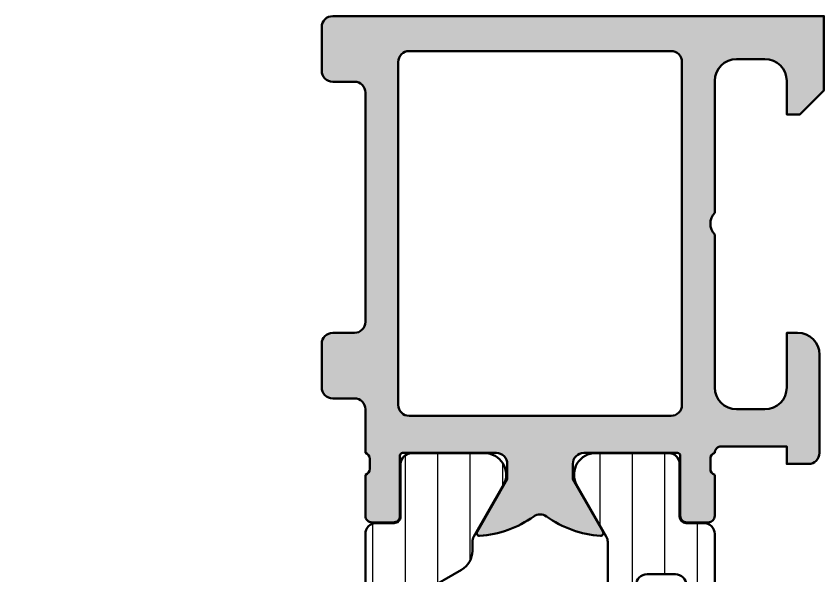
# Model space of a CAD drawing. Extents: x 0 to 77.5, y 0 to 75.
# Drawn here: x 0 to 37, y 49.38 to 75 of the extents above; entities that cross this region are included whole.
import ezdxf

# ---------------------------------------------------------------- set-up
doc = ezdxf.new("R2010")
doc.units = 0
for name, color, linetype, lineweight in [('0S-Alu contour', 7, 'Continuous', 50), ('0S-Alu hatch', 252, 'Continuous', 25), ('0S-Plastic contour', 254, 'Continuous', 50), ('0S-Plastic hatch', 253, 'Continuous', 25)]:
    doc.layers.add(name, color=color, linetype=linetype, lineweight=lineweight)
pattern_1 = [(90, (0, 0), (-1.4859, 0), [])]

# ---------------------------------------------------------------- blocks, each defined once
blk = doc.blocks.new('357850__E5CF46FA_64D3_4D8E_99B9_EDADEB13CB63_')
at = {"layer": '0S-Alu hatch'}
h = blk.add_hatch(color=256, dxfattribs=at)
edge = h.paths.add_edge_path()
edge.add_arc((14.50009709500833, 72.50009462807773), 0.4999794727535738, 179.9976476060076, 270.0023523940237)
edge.add_line((14.50011762267604, 72.00011515574556), (15.50011762267615, 72.00011515574539))
edge.add_ellipse((15.50011762267609, 71.50011515574538), major_axis=(-0.5000000000000142, 0), ratio=1, start_angle=180, end_angle=269.9999999999925, ccw=False)
edge.add_line((16.0001176226761, 71.50011515574538), (16.00011762267604, 61.00013041453434))
edge.add_ellipse((15.50011762267607, 61.00013041453431), major_axis=(-0.4999999999999681, 0), ratio=1, start_angle=90.00000000000279, end_angle=180, ccw=False)
edge.add_line((15.5001176226761, 60.50013041453434), (14.50011762267604, 60.50013041453434))
edge.add_arc((14.50012329365205, 60.00012474355838), 0.5000056710081116, 90.00064983861157, 179.9993501627087)
edge.add_line((14.0001176226761, 60.00013041453266), (14.0001176226761, 58.00013041453434))
edge.add_arc((14.50009202995738, 58.00010482181568), 0.4999744079363068, 179.9970671402619, 270.0029328596478)
edge.add_line((14.50011762267604, 57.50013041453439), (15.50001081115255, 57.50013041453439))
edge.add_ellipse((15.5000108111526, 57.00013041453439), major_axis=(-0.5000000000000071, 0), ratio=1, start_angle=180, end_angle=270.0000000000059, ccw=False)
edge.add_line((16.0000108111526, 57.0001304145344), (16.0000108111526, 55.00008463816732))
edge.add_ellipse((15.92117436460961, 54.73256404617426), major_axis=(-0.2788950563273654, 0), ratio=1, start_angle=178.8354106259057, end_angle=253.58012358051468, ccw=False)
edge.add_line((16.20001181115259, 54.7268956381759), (16.20001181115276, 54.27330163817567))
edge.add_ellipse((15.92114371550971, 54.26764097869879), major_axis=(-0.2789255417370278, 0), ratio=1, start_angle=106.4245945553275, end_angle=181.162870072849, ccw=False)
edge.add_line((16.00001081115272, 54.00009763817593), (16.00001081115266, 52.12008663816715))
edge.add_arc((16.3000108111529, 52.12008663816726), 0.3000000000002387, 180, 270.0000000000108)
edge.add_line((16.30001081115296, 51.82008663816702), (17.27998513019542, 51.82008663816692))
edge.add_arc((17.27998513019548, 52.12008663816698), 0.3000000000000682, 269.9999999999891, 360)
edge.add_line((17.57998513019555, 52.12008663816698), (17.57998513019549, 54.88008463816732))
edge.add_ellipse((17.69997332940568, 54.88008463816736), major_axis=(-0.1199881992101908, 0), ratio=1, start_angle=270.0000000000305, end_angle=360, ccw=False)
edge.add_line((17.69997332940562, 55.00007283737756), (22.00017102843799, 55.00022196726877))
edge.add_ellipse((22.00018391001407, 54.50023484884496), major_axis=(-0.4999871185897497, 0), ratio=1, start_angle=179.9985238421549, end_angle=270.0014761579158, ccw=False)
edge.add_line((22.50017102843788, 54.5002219672695), (22.50017102843793, 53.80022501902664))
edge.add_line((22.50017102843793, 53.80022501902664), (21.11192639953157, 51.39569926219087))
edge.add_arc((21.23889111259358, 51.3390177715072), 0.1390425465425665, 155.9423438028326, 266.6072913620254)
edge.add_arc((20.86766634106388, 56.08701181087885), 4.900256231523888, 274.2481912958145, 305.4525215832868)
edge.add_ellipse((23.99996689569433, 51.68798230409269), major_axis=(-0.5000000000000826, 0), ratio=1, start_angle=234.5438501156899, end_angle=305.4525215833125, ccw=False)
edge.add_arc((27.13254601610552, 56.08681344662167), 4.900256231524402, 234.543850115654, 265.7518087041792)
edge.add_arc((26.76133387771826, 51.33881226433624), 0.1390346690613365, 273.3876858798635, 384.0554427869639)
edge.add_line((26.88829358703157, 51.39548563914377), (25.50004895812538, 53.80001139597988))
edge.add_line((25.50004895812538, 53.80001139597988), (25.50004895812532, 54.50000834422207))
edge.add_ellipse((26.0000284304576, 54.50002887188961), major_axis=(-0.4999794727536803, 0), ratio=1, start_angle=-90.00235239401741, end_angle=0.0023523939923961734, ccw=False)
edge.add_line((26.00004895812527, 55.0000083442219), (30.30004681242679, 55.00000834422213))
edge.add_ellipse((30.30004681242679, 54.88001103515654), major_axis=(-0.1199973090655817, 0), ratio=1, start_angle=180, end_angle=270, ccw=False)
edge.add_line((30.42004412149237, 54.88001103515654), (30.42004412149237, 52.12001303515677))
edge.add_arc((30.72004412149246, 52.12001303515657), 0.3000000000000966, 180, 269.999999999962)
edge.add_line((30.72004412149226, 51.82001303515647), (31.70001844053508, 51.82001303515625))
edge.add_arc((31.70001844053499, 52.12001303515646), 0.3000000000002103, 270.0000000000163, 360)
edge.add_line((32.0000184405352, 52.12001303515646), (32.00001844053509, 54.00002403516487))
edge.add_ellipse((32.07888553617835, 54.26756737568792), major_axis=(-0.2789255417372863, 0), ratio=1, start_angle=-1.162870072889973, end_angle=73.57540544463347, ccw=False)
edge.add_line((31.80001744053505, 54.273228035165), (31.80001744053504, 54.72682203516495))
edge.add_ellipse((32.07884463489697, 54.73249023474942), major_axis=(-0.2788848020281335, 0), ratio=1, start_angle=-73.58012358054339, end_angle=1.1645893740555948, ccw=False)
edge.add_ellipse((32.30001880130445, 55.0000036816555), major_axis=(-0.3000077143362215, 0), ratio=1, start_angle=-90.00051393002292, end_angle=0.0005139306048249637, ccw=False)
edge.add_line((32.30002149230495, 55.30001139597965), (35.30003675109413, 55.30001139597977))
edge.add_line((35.30003675109413, 55.30001139597977), (35.30003675109413, 54.50000834422183))
edge.add_line((35.30003675109413, 54.50000834422183), (36.30003675109418, 54.50000834422195))
edge.add_arc((36.3000470712046, 54.99999802411136), 0.4999896799959168, 269.9988173780483, 360.0011826222799)
edge.add_line((36.80003675109401, 55.00000834422196), (36.80003675109413, 59.50000834422212))
edge.add_arc((35.80001692794642, 59.49998852107424), 1.000019823344184, 0.0011357606123724, 89.99886423981405)
edge.add_line((35.80003675109413, 60.50000834422196), (35.30003675109407, 60.50000834422189))
edge.add_line((35.30003675109407, 60.50000834422189), (35.30003675109407, 58.00000834422178))
edge.add_ellipse((34.29999136524045, 58.00005373007551), major_axis=(-1.000045386883508, 0), ratio=1, start_angle=90.00260029982701, end_angle=179.9973997002186, ccw=False)
edge.add_line((34.30003675109379, 57.0000083442219), (33.00001844054737, 57.00000834422212))
edge.add_ellipse((33.0000709413155, 58.00006084499037), major_axis=(-1.000052502146341, 0), ratio=1, start_angle=0.00300791447108395, end_angle=89.99699208548532, ccw=False)
edge.add_line((32.00001844054725, 58.00000834422299), (32.0000184405472, 65.0000083442219))
edge.add_ellipse((32.52514019450712, 65.5000083442219), major_axis=(-0.725088171522571, 0), ratio=1, start_angle=-43.596183881364425, end_angle=43.59618388136448, ccw=False)
edge.add_line((32.0000184405472, 66.0000083442219), (32.0000184405472, 72.03409647898769))
edge.add_ellipse((33.00007094131543, 72.03404397821934), major_axis=(-1.000052502146327, 0), ratio=1, start_angle=270.00300791452696, end_angle=359.99699208552886, ccw=False)
edge.add_line((33.00001844054708, 73.03409647898758), (34.30003675109396, 73.03409647898752))
edge.add_ellipse((34.29999136524042, 72.03405109313393), major_axis=(-1.000045386883487, 0), ratio=1, start_angle=180.0026002997815, end_angle=269.99739970016117, ccw=False)
edge.add_line((35.30003675109401, 72.03409647898648), (35.30003675109413, 70.50000834422184))
edge.add_line((35.30003675109413, 70.50000834422184), (35.90004285460975, 70.5000083442219))
edge.add_line((35.90004285460975, 70.5000083442219), (37.0000184405472, 71.60001444773752))
edge.add_line((37.0000184405472, 71.60001444773752), (37.0000184405472, 75.00000834422184))
edge.add_line((37.0000184405472, 75.00000834422184), (14.50001081115277, 75.0000083442219))
edge.add_arc((14.49987844236369, 74.50024752453436), 0.4997608372174193, 89.98482439503555, 180.0151756049599)
edge.add_line((14.00011762267616, 74.50011515574532), (14.00011762267616, 72.50011515574516))
edge = h.paths.add_edge_path()
edge.add_ellipse((18.00000318175816, 72.90000224070624), major_axis=(-0.5000000000000293, 0), ratio=1, start_angle=269.99999999999676, end_angle=360, ccw=False)
edge.add_line((18.00000318175819, 73.40000224070627), (30.00002606994172, 73.40000224070627))
edge.add_ellipse((30.00003639005223, 72.90001256081678), major_axis=(-0.4999896799960021, 0), ratio=1, start_angle=179.9988173777202, end_angle=270.00118262196145, ccw=False)
edge.add_line((30.50002606994173, 72.90000224070627), (30.50002606994173, 57.20002055125229))
edge.add_ellipse((30.00001025548372, 57.20003636571115), major_axis=(-0.5000158147080991, 0), ratio=1, start_angle=90.00181214608818, end_angle=179.9981878534187, ccw=False)
edge.add_line((30.00002606994178, 56.70002055125315), (18.00000318175802, 56.70002055125315))
edge.add_ellipse((18.00000318175799, 57.20002055125312), major_axis=(-0.4999999999999716, 0), ratio=1, start_angle=0, end_angle=90.00000000000318, ccw=False)
edge.add_line((17.50000318175802, 57.20002055125309), (17.50000318175813, 72.90000224070624))
at = {"layer": '0S-Alu contour', "color": 7}
for points in [[(35.30003675109401, 72.03409647898648), (35.30003675109413, 70.50000834422184), (35.90004285460975, 70.5000083442219), (37.0000184405472, 71.60001444773752), (37.0000184405472, 75.00000834422184), (14.50001081115277, 75.0000083442219)], [(14.00011762267616, 74.50011515574532), (14.00011762267616, 72.50011515574516)], [(18.00000318175819, 73.40000224070627), (30.00002606994172, 73.40000224070627)], [(17.50000318175802, 57.20002055125309), (17.50000318175813, 72.90000224070624)], [(30.50002606994173, 72.90000224070627), (30.50002606994173, 57.20002055125229)], [(33.00001844054708, 73.03409647898758), (34.30003675109396, 73.03409647898752)], [(14.50011762267604, 72.00011515574556), (15.50011762267615, 72.00011515574539)], [(32.0000184405472, 66.0000083442219), (32.0000184405472, 72.03409647898769)], [(16.0001176226761, 71.50011515574538), (16.00011762267604, 61.00013041453434)], [(32.00001844054725, 58.00000834422299), (32.0000184405472, 65.0000083442219)], [(15.5001176226761, 60.50013041453434), (14.50011762267604, 60.50013041453434)], [(35.80003675109413, 60.50000834422196), (35.30003675109407, 60.50000834422189), (35.30003675109407, 58.00000834422178)], [(14.0001176226761, 60.00013041453266), (14.0001176226761, 58.00013041453434)], [(36.80003675109401, 55.00000834422196), (36.80003675109413, 59.50000834422212)], [(14.50011762267604, 57.50013041453439), (15.50001081115255, 57.50013041453439)], [(16.0000108111526, 57.0001304145344), (16.0000108111526, 55.00008463816732)], [(34.30003675109379, 57.0000083442219), (33.00001844054737, 57.00000834422212)], [(30.00002606994178, 56.70002055125315), (18.00000318175802, 56.70002055125315)], [(32.30002149230495, 55.30001139597965), (35.30003675109413, 55.30001139597977), (35.30003675109413, 54.50000834422183), (36.30003675109418, 54.50000834422195)], [(17.57998513019555, 52.12008663816698), (17.57998513019549, 54.88008463816732)], [(17.69997332940562, 55.00007283737756), (22.00017102843799, 55.00022196726877)], [(26.00004895812527, 55.0000083442219), (30.30004681242679, 55.00000834422213)], [(30.42004412149237, 54.88001103515654), (30.42004412149237, 52.12001303515677)], [(16.20001181115259, 54.7268956381759), (16.20001181115276, 54.27330163817567)], [(22.50017102843788, 54.5002219672695), (22.50017102843793, 53.80022501902664), (21.11192639953157, 51.39569926219087)], [(26.88829358703157, 51.39548563914377), (25.50004895812538, 53.80001139597988), (25.50004895812532, 54.50000834422207)], [(31.80001744053505, 54.273228035165), (31.80001744053504, 54.72682203516495)], [(16.00001081115272, 54.00009763817593), (16.00001081115266, 52.12008663816715)], [(32.0000184405352, 52.12001303515646), (32.00001844053509, 54.00002403516487)], [(16.30001081115296, 51.82008663816702), (17.27998513019542, 51.82008663816692)], [(30.72004412149226, 51.82001303515647), (31.70001844053508, 51.82001303515625)]]:
    blk.add_lwpolyline(points, dxfattribs=at)
for centre, radius, start, end in [((14.49987844236369, 74.50024752453436), 0.4997608372174193, 89.98482439503555, 180.0151756049599), ((14.50009709500833, 72.50009462807773), 0.4999794727535738, 179.9976476060076, 270.0023523940237), ((14.50012329365205, 60.00012474355838), 0.5000056710081116, 90.00064983861157, 179.9993501627087), ((35.80001692794642, 59.49998852107424), 1.000019823344184, 0.0011357606123724, 89.99886423981405), ((14.50009202995738, 58.00010482181568), 0.4999744079363068, 179.9970671402619, 270.0029328596478), ((36.3000470712046, 54.99999802411136), 0.4999896799959168, 269.9988173780483, 0.0011826222798784), ((16.3000108111529, 52.12008663816726), 0.3000000000002387, 180, 270.0000000000108), ((17.27998513019548, 52.12008663816698), 0.3000000000000682, 269.9999999999891, 0), ((20.86766634106388, 56.08701181087885), 4.900256231523888, 274.2481912958145, 305.4525215832868), ((27.13254601610552, 56.08681344662167), 4.900256231524402, 234.543850115654, 265.7518087041792), ((30.72004412149246, 52.12001303515657), 0.3000000000000966, 180, 269.999999999962), ((31.70001844053499, 52.12001303515646), 0.3000000000002103, 270.0000000000163, 0), ((21.23889111259358, 51.3390177715072), 0.1390425465425665, 155.9423438028326, 266.6072913620254), ((26.76133387771826, 51.33881226433624), 0.1390346690613365, 273.3876858798635, 24.05544278696391)]:
    blk.add_arc(centre, radius, start, end, dxfattribs=at)
at = {"layer": '0S-Alu contour', "color": 7, "extrusion": (0, 0, -1)}
for centre, radius, start, end in [((-18.00000318175816, 72.90000224070624), 0.5000000000000293, 0, 90.00000000000325), ((-30.00003639005223, 72.90001256081678), 0.4999896799960021, 89.99881737803852, 180.0011826222798), ((-33.00007094131543, 72.03404397821934), 1.000052502146327, 0.0030079144711719, 89.99699208547307), ((-34.29999136524042, 72.03405109313393), 1.000045386883487, 90.00260029983882, 179.9973997002185), ((-15.50011762267609, 71.50011515574538), 0.5000000000000142, 90.00000000000753, 180), ((-32.52514019450712, 65.5000083442219), 0.725088171522571, 316.4038161186355, 43.59618388136445), ((-15.50011762267607, 61.00013041453431), 0.4999999999999681, 180, 269.9999999999972), ((-33.0000709413155, 58.00006084499037), 1.000052502146341, 270.0030079145147, 359.9969920855289), ((-34.29999136524045, 58.00005373007551), 1.000045386883508, 180.0026002997815, 269.997399700173), ((-15.5000108111526, 57.00013041453439), 0.5000000000000071, 89.9999999999941, 180), ((-18.00000318175799, 57.20002055125312), 0.4999999999999716, 269.9999999999968, 0), ((-30.00001025548372, 57.20003636571115), 0.5000158147080991, 180.0018121465814, 269.9981878539118), ((-32.30001880130445, 55.0000036816555), 0.3000077143362215, 359.9994860693952, 90.00051393002292), ((-15.92117436460961, 54.73256404617426), 0.2788950563273654, 106.4198764194853, 181.1645893740944), ((-17.69997332940568, 54.88008463816736), 0.1199881992101908, 0, 89.99999999996946), ((-22.00018391001407, 54.50023484884496), 0.4999871185897497, 89.99852384208418, 180.0014761578452), ((-26.0000284304576, 54.50002887188961), 0.4999794727536803, 359.9976476060076, 90.00235239401754), ((-30.30004681242679, 54.88001103515654), 0.1199973090655817, 90, 180), ((-32.07884463489697, 54.73249023474942), 0.2788848020281335, 358.8354106259444, 73.5801235805434), ((-15.92114371550971, 54.26764097869879), 0.2789255417370278, 178.837129927151, 253.5754054446725), ((-32.07888553617835, 54.26756737568792), 0.2789255417372863, 286.4245945553665, 1.162870072889985), ((-23.99996689569433, 51.68798230409269), 0.5000000000000826, 54.5474784166875, 125.4561498843101)]:
    blk.add_arc(centre, radius, start, end, dxfattribs=at)
blk = doc.blocks.new('284027__BB172C2E_8382_4AA9_BB2D_5EEA9ACC7AD2___FD226369_0325_46CA_8CEA_5CCD779A9EFC_')
at = {"layer": '0S-Plastic hatch'}
h = blk.add_hatch(dxfattribs=at)
h.set_pattern_fill('ANSI31', color=256, scale=0.4680000000000001, angle=45, style=0)
h.set_pattern_definition(pattern_1)
edge = h.paths.add_edge_path()
edge.add_line((27.1000071318498, 50.92834196124972), (27.10109344428088, 16.57407320565032))
edge.add_ellipse((26.60109344456302, 16.57405561803197), major_axis=(-0.500000000027182, 0), ratio=1, start_angle=150.0020786997504, end_angle=180.0020153926869, ccw=False)
edge.add_line((27.0341152162325, 16.32407132795077), (25.71572821844382, 14.04036672669662))
edge.add_arc((26.55700044910258, 13.49976227260214), 0.999996070924477, 147.2750591980454, 261.8204672459879)
edge.add_line((26.41472565218838, 12.50993904392572), (29.89126714799423, 12.51006569138982))
edge.add_arc((29.89125167737448, 13.01006166859603), 0.4999959774455613, 270.0017728166999, 360.0023777790716)
edge.add_line((30.39124765438947, 13.01008241846593), (30.39082877417668, 15.41008078780444))
edge.add_ellipse((30.69082877397988, 15.41009165403876), major_axis=(-0.2999999999999863, 0), ratio=1, start_angle=-89.99792470211582, end_angle=0.002075297898500139, ccw=False)
edge.add_line((30.69081790774557, 15.71009165384196), (31.50114924056047, 15.71012028026017))
edge.add_arc((31.50113380917618, 16.21011760111999), 0.4999973210979571, 270.0017683158581, 360.0023822800018)
edge.add_line((32.00113112984195, 16.21013839032347), (32.00245167483189, 17.0512106354506))
edge.add_ellipse((32.20245167483186, 17.05121063545062), major_axis=(-0.1999999999999673, 0), ratio=1, start_angle=269.99999999999386, end_angle=360, ccw=False)
edge.add_line((32.20245167483188, 17.25121063545059), (36.30245167482024, 17.25121063545059))
edge.add_arc((36.30245167482025, 17.75121063545057), 0.4999999999999964, 269.9999999999992, 360)
edge.add_line((36.80245167482024, 17.75121063545057), (36.80245167481979, 18.58195985880864))
edge.add_arc((35.80245167482033, 18.58195985880861), 0.9999999999994608, 0, 74.99999999891914)
edge.add_line((36.06127071994093, 19.54788568509228), (35.30245167482036, 19.75121063545053))
edge.add_line((35.30245167482036, 19.75121063545053), (35.30245167482024, 18.75121063545059))
edge.add_line((35.30245167482024, 18.75121063545059), (33.00245167483189, 18.75121063545059))
edge.add_ellipse((33.00416092055311, 19.75533711965223), major_axis=(-1.004127938958018, 0), ratio=1, start_angle=0.23408772131568867, end_angle=89.90246998467933, ccw=False)
edge.add_line((32.00004136210521, 19.75123466447643), (32.00004136210521, 22.75111301862013))
edge.add_ellipse((33.00416070867294, 22.74708466277295), major_axis=(-1.004127427074096, 0), ratio=1, start_angle=270.0975179750866, end_angle=359.7701403215128, ccw=False)
edge.add_line((33.00245167483183, 23.75121063545058), (35.30245167482025, 23.75121063545059))
edge.add_line((35.30245167482025, 23.75121063545059), (35.30245167482024, 22.75121063545059))
edge.add_line((35.30245167482024, 22.75121063545059), (36.06127071994091, 22.95453558577877))
edge.add_arc((35.80245167482015, 23.92046141206297), 1.000000000000034, 285.0000000010814, 360)
edge.add_line((36.80245167482019, 23.92046141206297), (36.80245167482019, 24.75121063545065))
edge.add_arc((36.30245167482025, 24.75121063545065), 0.4999999999999503, 0, 90.00000000000081)
edge.add_line((36.30245167482024, 25.2512106354506), (32.20245167483196, 25.25121063545059))
edge.add_ellipse((32.2041802277272, 25.45538373129383), major_axis=(-0.2041804127758678, 0), ratio=1, start_angle=1.1558689438140846, end_angle=89.51493893428852, ccw=False)
edge.add_line((32.00004136210518, 25.4512649324545), (32.0000184405472, 51.29263174200668))
edge.add_arc((31.50002111968738, 51.2926163106224), 0.4999973210979562, 0.0017683158931002, 90.00238227991451)
edge.add_line((31.50000033048466, 51.79261363128816), (30.68966899766973, 51.79258500486996))
edge.add_ellipse((30.68965813143547, 52.09258500467319), major_axis=(-0.3000000000000183, 0), ratio=1, start_angle=0.002075297898500139, end_angle=90.00207529787662, ccw=False)
edge.add_line((30.38965813163224, 52.0925741384388), (30.38990315221304, 54.49257253182434))
edge.add_arc((29.88990717500679, 54.49255706120457), 0.4999959774456003, 0.0017728167248697, 90.00237777907206)
edge.add_line((29.88988642513689, 54.99255303821961), (26.41334492933106, 54.99242639075551))
edge.add_arc((26.5556914302128, 54.00261347128483), 0.9999960709244676, 98.18368334978393, 212.7290913977285)
edge.add_line((25.71445836399258, 53.46194807553428), (27.03301079344899, 51.1783389862849))
edge.add_ellipse((26.60000713219708, 50.92832332809055), major_axis=(-0.4999999999999191, 0), ratio=1, start_angle=180.0021352027152, end_angle=210.002071897234, ccw=False)
edge = h.paths.add_edge_path()
edge.add_line((30.70056974197352, 48.95119828657616), (30.70056974197353, 40.10120439009191))
edge.add_ellipse((30.20056973981623, 40.10120439196934), major_axis=(-0.5000000021572895, 0), ratio=1, start_angle=89.99810091050188, end_angle=180, ccw=False)
edge.add_line((30.2005531671339, 39.60120439008671), (28.90055906082115, 39.6012043900867))
edge.add_ellipse((28.9005554214644, 40.10120075072995), major_axis=(-0.4999963606564967, 0), ratio=1, start_angle=-0.000417042864683026, end_angle=90.00041704259922, ccw=False)
edge.add_line((28.40055906082115, 40.10120439008901), (28.40055906082117, 48.95119828657102))
edge.add_ellipse((28.90055542146455, 48.95120192592764), major_axis=(-0.4999963606566246, 0), ratio=1, start_angle=-90.00041704258331, end_angle=0.00041704286462618256, ccw=False)
edge.add_line((28.90055906082116, 49.45119828657102), (30.20055316708907, 49.45119828657102))
edge.add_ellipse((30.20056973988591, 48.95119828475806), major_axis=(-0.5000000020876216, 0), ratio=1, start_angle=180, end_angle=270.0018991026203, ccw=False)
edge = h.paths.add_edge_path()
edge.add_line((30.70056974196315, 38.10120439079037), (30.70056974196314, 29.40119828727468))
edge.add_ellipse((30.20056974196315, 29.40119828726947), major_axis=(-0.4999999999999849, 0), ratio=1, start_angle=89.9999999999983, end_angle=180, ccw=False)
edge.add_line((30.20056974196314, 28.90119828726948), (28.90055906081078, 28.90119828726948))
edge.add_ellipse((28.90055906081077, 29.40119828726948), major_axis=(-0.4999999999999858, 0), ratio=1, start_angle=0, end_angle=90.0000000000008, ccw=False)
edge.add_line((28.40055906081079, 29.40119828726948), (28.40055906081079, 38.10120439079036))
edge.add_ellipse((28.9005590608108, 38.10120439078515), major_axis=(-0.5000000000000107, 0), ratio=1, start_angle=270.0000000011916, end_angle=360, ccw=False)
edge.add_line((28.9005590608004, 38.60120439078516), (30.20056974195273, 38.60120439078516))
edge.add_ellipse((30.20056974196315, 38.10120439078516), major_axis=(-0.5000000000000142, 0), ratio=1, start_angle=180, end_angle=270.00000000119365, ccw=False)
edge = h.paths.add_edge_path()
edge.add_line((28.40055906081079, 18.55121964957941), (28.40055906081079, 27.40119828726948))
edge.add_ellipse((28.90055542145412, 27.40120192662614), major_axis=(-0.4999963606565784, 0), ratio=1, start_angle=-90.00041704259019, end_angle=0.00041704286462618256, ccw=False)
edge.add_line((28.90055906081079, 27.90119828726948), (30.20055316707871, 27.90119828726948))
edge.add_ellipse((30.20056973987553, 27.40119828545652), major_axis=(-0.5000000020876145, 0), ratio=1, start_angle=180, end_angle=270.001899102617, ccw=False)
edge.add_line((30.70056974196313, 27.40119828727462), (30.70056974196313, 18.55118913199611))
edge.add_ellipse((30.20058500075219, 18.55118913199611), major_axis=(-0.4999847412109473, 0), ratio=1, start_angle=90.00000000000159, end_angle=180, ccw=False)
edge.add_line((30.2005850007522, 18.05120439078516), (28.90057431959986, 18.05120439078516))
edge.add_ellipse((28.90057431959987, 18.55121964957423), major_axis=(-0.5000152587890696, 0), ratio=1, start_angle=0, end_angle=89.9999999999979, ccw=False)
at = {"layer": '0S-Alu contour', "color": 7}
for points in [[(28.90055906082116, 49.45119828657102), (30.20055316708907, 49.45119828657102)], [(28.40055906082115, 40.10120439008901), (28.40055906082117, 48.95119828657102)], [(30.70056974197352, 48.95119828657616), (30.70056974197353, 40.10120439009191)], [(30.2005531671339, 39.60120439008671), (28.90055906082115, 39.6012043900867)], [(28.9005590608004, 38.60120439078516), (30.20056974195273, 38.60120439078516)], [(28.40055906081079, 29.40119828726948), (28.40055906081079, 38.10120439079036)], [(30.70056974196315, 38.10120439079037), (30.70056974196314, 29.40119828727468)], [(30.20056974196314, 28.90119828726948), (28.90055906081078, 28.90119828726948)], [(28.90055906081079, 27.90119828726948), (30.20055316707871, 27.90119828726948)], [(28.40055906081079, 18.55121964957941), (28.40055906081079, 27.40119828726948)], [(30.70056974196313, 27.40119828727462), (30.70056974196313, 18.55118913199611)], [(30.2005850007522, 18.05120439078516), (28.90057431959986, 18.05120439078516)]]:
    blk.add_lwpolyline(points, dxfattribs=at)
at = {"layer": '0S-Alu contour', "color": 7, "extrusion": (0, 0, -1)}
for centre, radius, start, end in [((-28.90055542146455, 48.95120192592764), 0.4999963606566246, 359.9995829571354, 90.00041704258331), ((-30.20056973988591, 48.95119828475806), 0.5000000020876216, 89.99810089737969, 180), ((-28.9005554214644, 40.10120075072995), 0.4999963606564967, 269.9995829574008, 0.0004170428646345), ((-30.20056973981623, 40.10120439196934), 0.5000000021572895, 180, 270.0018990894981), ((-28.9005590608108, 38.10120439078515), 0.5000000000000107, 0, 89.9999999988084), ((-30.20056974196315, 38.10120439078516), 0.5000000000000142, 89.99999999880635, 180), ((-28.90055906081077, 29.40119828726948), 0.4999999999999858, 269.9999999999992, 0), ((-30.20056974196315, 29.40119828726947), 0.4999999999999849, 180, 270.0000000000017), ((-28.90055542145412, 27.40120192662614), 0.4999963606565784, 359.9995829571354, 90.00041704259021), ((-30.20056973987553, 27.40119828545652), 0.5000000020876145, 89.99810089738295, 180), ((-28.90057431959987, 18.55121964957423), 0.5000152587890696, 270.0000000000021, 0), ((-30.20058500075219, 18.55118913199611), 0.4999847412109473, 180, 269.9999999999984)]:
    blk.add_arc(centre, radius, start, end, dxfattribs=at)
at = {"layer": '0S-Plastic contour', "color": 7}
for points in [[(29.88988642513689, 54.99255303821961), (26.41334492933106, 54.99242639075551)], [(30.38965813163224, 52.0925741384388), (30.38990315221304, 54.49257253182434)], [(25.71445836399258, 53.46194807553428), (27.03301079344899, 51.1783389862849)], [(31.50000033048466, 51.79261363128816), (30.68966899766973, 51.79258500486996)], [(32.00004136210518, 25.4512649324545), (32.0000184405472, 51.29263174200668)], [(27.1000071318498, 50.92834196124972), (27.10109344428088, 16.57407320565032)], [(36.30245167482024, 25.2512106354506), (32.20245167483196, 25.25121063545059)], [(36.80245167482019, 23.92046141206297), (36.80245167482019, 24.75121063545065)], [(33.00245167483183, 23.75121063545058), (35.30245167482025, 23.75121063545059), (35.30245167482024, 22.75121063545059), (36.06127071994091, 22.95453558577877)], [(32.00004136210521, 19.75123466447643), (32.00004136210521, 22.75111301862013)], [(36.06127071994093, 19.54788568509228), (35.30245167482036, 19.75121063545053), (35.30245167482024, 18.75121063545059), (33.00245167483189, 18.75121063545059)], [(36.80245167482024, 17.75121063545057), (36.80245167481979, 18.58195985880864)], [(32.00113112984195, 16.21013839032347), (32.00245167483189, 17.0512106354506)], [(32.20245167483188, 17.25121063545059), (36.30245167482024, 17.25121063545059)], [(27.0341152162325, 16.32407132795077), (25.71572821844382, 14.04036672669662)], [(30.69081790774557, 15.71009165384196), (31.50114924056047, 15.71012028026017)], [(30.39124765438947, 13.01008241846593), (30.39082877417668, 15.41008078780444)], [(26.41472565218838, 12.50993904392572), (29.89126714799423, 12.51006569138982)]]:
    blk.add_lwpolyline(points, dxfattribs=at)
for centre, radius, start, end in [((26.5556914302128, 54.00261347128483), 0.9999960709244676, 98.18368334978393, 212.7290913977285), ((29.88990717500679, 54.49255706120457), 0.4999959774456003, 0.0017728167248697, 90.00237777907206), ((31.50002111968738, 51.2926163106224), 0.4999973210979562, 0.0017683158931002, 90.00238227991451), ((36.30245167482025, 24.75121063545065), 0.4999999999999503, 0, 90.00000000000081), ((35.80245167482015, 23.92046141206297), 1.000000000000034, 285.0000000010814, 0), ((35.80245167482033, 18.58195985880861), 0.9999999999994608, 0, 74.99999999891914), ((36.30245167482025, 17.75121063545057), 0.4999999999999964, 269.9999999999992, 0), ((31.50113380917618, 16.21011760111999), 0.4999973210979571, 270.0017683158581, 0.0023822800018465), ((26.55700044910258, 13.49976227260214), 0.999996070924477, 147.2750591980454, 261.8204672459879), ((29.89125167737448, 13.01006166859603), 0.4999959774455613, 270.0017728166999, 0.0023777790715539)]:
    blk.add_arc(centre, radius, start, end, dxfattribs=at)
at = {"layer": '0S-Plastic contour', "color": 7, "extrusion": (0, 0, -1)}
for centre, radius, start, end in [((-30.68965813143547, 52.09258500467319), 0.3000000000000183, 269.9979247021234, 359.9979247021015), ((-26.60000713219708, 50.92832332809055), 0.4999999999999191, 149.997928102766, 179.9978647972848), ((-32.2041802277272, 25.45538373129383), 0.2041804127758678, 270.4850610657115, 358.8441310561859), ((-33.00416070867294, 22.74708466277295), 1.004127427074096, 0.2298596784871673, 89.90248202491338), ((-33.00416092055311, 19.75533711965223), 1.004127938958018, 270.0975300153207, 359.7659122786843), ((-32.20245167483186, 17.05121063545062), 0.1999999999999673, 0, 90.00000000000612), ((-26.60109344456302, 16.57405561803197), 0.500000000027182, 179.9979846073131, 209.9979213002497), ((-30.69082877397988, 15.41009165403876), 0.2999999999999863, 359.9979247021015, 89.99792470211591)]:
    blk.add_arc(centre, radius, start, end, dxfattribs=at)
blk = doc.blocks.new('284027__2C538FB1_320F_4C0F_BAA1_F05FDA7EF109___DE6372C1_9679_45C3_8FDD_C0964ECC69E1_')
at = {"layer": '0S-Plastic hatch'}
h = blk.add_hatch(dxfattribs=at)
h.set_pattern_fill('ANSI31', color=256, scale=0.4680000000000001, angle=45, style=0)
h.set_pattern_definition(pattern_1)
edge = h.paths.add_edge_path()
edge.add_line((16.00001274363904, 51.28974813355035), (16.00002077700657, 42.49982570126235))
edge.add_ellipse((15.00006042735566, 42.49982570126224), major_axis=(-0.9999603496509089, 0), ratio=1, start_angle=90.00000000000671, end_angle=180, ccw=False)
edge.add_line((15.00006042735577, 41.49986535161133), (14.00011001841977, 41.49986535161133))
edge.add_arc((13.99998192361622, 40.9999934464158), 0.4998719216080165, 89.98531765561448, 180.0146823443921)
edge.add_line((13.50011001842068, 40.99986535161218), (13.5000795008421, 40.49986535161133))
edge.add_line((13.5000795008421, 40.49986535161133), (15.00004008209799, 40.49986535161133))
edge.add_ellipse((15.0000400820981, 39.49986535161185), major_axis=(-0.9999999999994884, 0), ratio=1, start_angle=179.9988343144165, end_angle=270.0000000000062, ccw=False)
edge.add_line((16.00004008189063, 39.49984500656037), (16.00002990977856, 38.99986535161076))
edge.add_ellipse((15.00002646719703, 38.99986879254034), major_axis=(-1.000003442587448, 0), ratio=1, start_angle=89.99670019989532, end_angle=179.9998028466754, ccw=False)
edge.add_line((14.99996887462231, 37.99986535161134), (9.50011001842023, 37.99986535161134))
edge.add_ellipse((9.500182074369379, 38.99992214778835), major_axis=(-1.000056798772895, 0), ratio=1, start_angle=0.0032539963814883777, end_angle=89.99587173270203, ccw=False)
edge.add_line((8.500125277209293, 38.99986535161191), (8.500140535999265, 40.49992638676667))
edge.add_line((8.500140535999265, 40.49992638676667), (9.500094759631168, 40.4998653516102))
edge.add_line((9.500094759631168, 40.4998653516102), (9.500094759632077, 40.99986535161133))
edge.add_arc((9.000182933100689, 40.99983145323267), 0.499911827680691, 0.0038851532407346, 89.99611484702041)
edge.add_line((9.00021683147753, 41.49974327976406), (0.5002185473752548, 41.49986535092239))
edge.add_arc((0.5000981383006434, 40.99985605939673), 0.500009306023735, 89.98620239308774, 180.2712408637736)
edge.add_line((9.4435168935e-05, 40.99748900111364), (-2.17912644871e-05, 39.999865338154))
edge.add_arc((0.4998736335531362, 39.99976076297116), 0.4998954357558798, 179.9880140600717, 270.0119859398729)
edge.add_line((0.4999782087355128, 39.49986533815354), (0.9999782087355129, 39.49986533815309))
edge.add_line((0.9999782087355129, 39.49986533815309), (0.9999782087359677, 40.49992637330979))
edge.add_line((0.9999782087359677, 40.49992637330979), (2.499978208735512, 40.49992637330979))
edge.add_ellipse((2.49992046875508, 39.49986863499077), major_axis=(-1.000057739985871, 0), ratio=1, start_angle=179.9998111152432, end_angle=269.9966919338179, ccw=False)
edge.add_line((3.499978208735514, 39.49986533813952), (3.499978208735512, 35.49986533815354))
edge.add_ellipse((2.499926791734356, 35.49997874909417), major_axis=(-1.000051423431846, 0), ratio=1, start_angle=90.0029458256783, end_angle=179.9935023658846, ccw=False)
edge.add_line((2.499978208735513, 34.49992732698411), (0.9999171735778986, 34.49992732698411))
edge.add_line((0.9999171735778986, 34.49992732698411), (0.9999782087355129, 35.49986533815309))
edge.add_line((0.9999782087355129, 35.49986533815309), (0.4999782087355129, 35.49986533815399))
edge.add_arc((0.4999800540974491, 34.99980779113841), 0.5000575470189891, 90.0002114385659, 179.9996792923423)
edge.add_line((-7.74929137063e-05, 34.9998105901628), (9.09449343567e-05, 21.20997101538614))
edge.add_arc((0.5000909449336746, 21.20997101538637), 0.4999999999993179, 180, 270.000000000026)
edge.add_line((0.5000909449339019, 20.70997101538706), (1.310391760688901, 20.70997101538615))
edge.add_ellipse((1.3103917606891, 20.40997101538662), major_axis=(-0.2999999999995282, 0), ratio=1, start_angle=180, end_angle=270.00000000003797, ccw=False)
edge.add_line((1.610391760688628, 20.40997101538662), (1.610059810291943, 18.00997263245051))
edge.add_arc((2.110055787731397, 18.00996999282588), 0.4999959774464217, 179.9996975182267, 270.0003024813039)
edge.add_line((2.1100584273575, 17.50997401538643), (5.586599925455914, 17.50997401538689))
edge.add_arc((5.444289276464374, 18.49979209010956), 0.9999960709243239, 278.1816080519118, 392.727016099856)
edge.add_line((6.285541925455448, 19.04042701538685), (4.461466708268574, 22.19981840143942))
edge.add_ellipse((4.894479424997987, 22.44981837573934), major_axis=(-0.4999999999993486, 0), ratio=1, start_angle=-89.9999999999618, end_angle=29.999996599436088, ccw=False)
edge.add_line((4.894479424997655, 22.94981837573868), (17.70007263438702, 22.94981837573823))
edge.add_arc((17.70029072220728, 23.4495955519385), 0.4997772237837692, 269.974997836104, 360.0250021639259)
edge.add_line((18.20006789840755, 23.4498136397589), (18.20005872974008, 47.8094060258063))
edge.add_ellipse((19.20005872967681, 47.80941722189035), major_axis=(-0.9999999999994093, 0), ratio=1, start_angle=-60.004953894517996, end_angle=0.0006414880432998871, ccw=False)
edge.add_line((18.70013360963531, 48.67548585332224), (20.39995347112364, 49.65668135846044))
edge.add_arc((19.90002835108185, 50.52274998989336), 1.000000000000442, 299.9950461054673, 359.9988249444108)
edge.add_line((20.90002835087199, 50.52272948130443), (20.90003661243719, 50.92556392056042))
edge.add_ellipse((21.40003661231753, 50.92555366626549), major_axis=(-0.4999999999854845, 0), ratio=1, start_angle=330.0000034005147, end_angle=359.9988249444108, ccw=False)
edge.add_line((20.96702389560034, 51.17555364055886), (22.2855407485593, 53.45929213354963))
edge.add_arc((21.44428809956761, 53.99992705882746), 0.99999607092513, 327.2729839001378, 441.8183919480591)
edge.add_line((21.58659874855977, 54.98974513355086), (18.11005725046044, 54.98974513355062))
edge.add_arc((18.11005461083498, 54.48974915611144), 0.4999959774461517, 89.99969751876934, 180.0003024805684)
edge.add_line((17.61005863339579, 54.48974651649176), (17.61039326270276, 52.08974813355007))
edge.add_ellipse((17.31039326270255, 52.08974813355055), major_axis=(-0.3000000000002103, 0), ratio=1, start_angle=89.9999999999186, end_angle=180, ccw=False)
edge.add_line((17.31039326270212, 51.78974813355035), (16.50001274364132, 51.78974813355115))
edge.add_arc((16.50001274364061, 51.28974813354957), 0.5000000000015632, 89.99999999991857, 180)
edge = h.paths.add_edge_path()
edge.add_line((14.37594168269635, 36.14625091240487), (10.3546849772336, 32.1249942112961))
edge.add_ellipse((10.00113158664027, 32.47854760188945), major_axis=(-0.5000000000000945, 0), ratio=1, start_angle=45.000000000001194, end_angle=134.9999999999989, ccw=False)
edge.add_line((9.647578196046936, 32.1249942112961), (4.646485853298429, 37.12608655839813))
edge.add_ellipse((5.000039243891933, 37.47963994899141), major_axis=(-0.5000000000001706, 0), ratio=1, start_angle=0, end_angle=44.99999999998221, ccw=False)
edge.add_line((4.500039243891762, 37.47963994899141), (4.500039243891762, 39.99990348512631))
edge.add_ellipse((5.00003934340868, 39.9999033862187), major_axis=(-0.5000000995169267, 0), ratio=1, start_angle=269.99717004571824, end_angle=359.99998867341264, ccw=False)
edge.add_line((5.000064039423534, 40.49990348512574), (7.002175152074244, 40.49980459681319))
edge.add_ellipse((7.002046431857312, 39.99969934297562), major_axis=(-0.5001052704029789, 0), ratio=1, start_angle=185.3060430081987, end_angle=269.98525285437665, ccw=False)
edge.add_line((7.500008726313638, 40.04594688112229), (7.500001096918651, 38.49162559206047))
edge.add_arc((8.999979148279763, 38.49156668856365), 1.499978052517669, 179.997750019223, 264.000500573082)
edge.add_line((8.8432017805124, 36.99980430299729), (14.02238829210302, 36.99980430299809))
edge.add_ellipse((14.0223882921031, 36.49980430299812), major_axis=(-0.4999999999999689, 0), ratio=1, start_angle=135.0000000000004, end_angle=270.0000000000094, ccw=False)
edge = h.paths.add_edge_path()
edge.add_line((17.20003945387071, 36.34318627898585), (17.20002112781532, 25.77965719764666))
edge.add_ellipse((16.70002112781611, 25.77965806506771), major_axis=(-0.4999999999999526, 0), ratio=1, start_angle=45.000000000002615, end_angle=179.9999006022656, ccw=False)
edge.add_line((16.34646773722289, 25.42610467447446), (11.06471235958071, 30.70786005740479))
edge.add_ellipse((11.41826575017399, 31.06141344799806), major_axis=(-0.5000000000000028, 0), ratio=1, start_angle=-45.000000000000114, end_angle=45.000000000000114, ccw=False)
edge.add_line((11.06471235958071, 31.41496683859134), (16.34648606327784, 36.69674053700021))
edge.add_ellipse((16.70003945387129, 36.34318714640687), major_axis=(-0.5000000000001804, 0), ratio=1, start_angle=179.9999006022656, end_angle=315.00000000000836, ccw=False)
edge = h.paths.add_edge_path()
edge.add_line((4.403036981061006, 24.75329145478293), (9.64757820572487, 29.99783267412295))
edge.add_ellipse((10.00113159631797, 29.64427928352984), major_axis=(-0.4999999999997617, 0), ratio=1, start_angle=225, end_angle=315, ccw=False)
edge.add_line((10.35468498691108, 29.99783267412295), (15.59922620092658, 24.75329145478372))
edge.add_ellipse((15.24567281033327, 24.39973806419049), major_axis=(-0.4999999999999947, 0), ratio=1, start_angle=89.9999999999975, end_angle=224.9999999999931, ccw=False)
edge.add_line((15.24567281033325, 23.8997380641905), (4.75659037165434, 23.89973806418959))
edge.add_ellipse((4.756590371654304, 24.39973806418963), major_axis=(-0.5000000000000342, 0), ratio=1, start_angle=-45, end_angle=90.00000000000409, ccw=False)
edge = h.paths.add_edge_path()
edge.add_ellipse((1.500034742982464, 32.99992732698321), major_axis=(-0.500000000000437, 0), ratio=1, start_angle=269.9999999999365, end_angle=359.99948640991016, ccw=False)
edge.add_line((1.500034742983018, 33.49992732698365), (4.000039243891762, 33.49992732698365))
edge.add_arc((4.000039243891748, 33.99992732698367), 0.5000000000000142, 270.0000000000017, 360)
edge.add_line((4.500039243891762, 33.99992732698365), (4.500039243891762, 34.64537163063211))
edge.add_ellipse((5.000039243891805, 34.64537163063211), major_axis=(-0.5000000000000436, 0), ratio=1, start_angle=225.0000000000023, end_angle=360, ccw=False)
edge.add_line((5.353592634485096, 34.99892502122543), (8.937550822407786, 31.41496683330286))
edge.add_ellipse((8.583997431814513, 31.06141344270958), major_axis=(-0.5000000000000016, 0), ratio=1, start_angle=134.9999999999997, end_angle=225.0000000000003, ccw=False)
edge.add_line((8.937550822407786, 30.7078600521163), (1.853486763061769, 23.62379599277051))
edge.add_ellipse((1.499933372468383, 23.97734938336385), major_axis=(-0.5000000000001281, 0), ratio=1, start_angle=-0.000643729476507815, end_angle=135.0000000000034, ccw=False)
edge.add_line((0.9999333724998108, 23.97735500096644), (1.000034743002114, 32.99993180890225))
at = {"layer": '0S-Alu contour', "color": 7}
for points in [[(5.000064039423534, 40.49990348512574), (7.002175152074244, 40.49980459681319)], [(4.500039243891762, 37.47963994899141), (4.500039243891762, 39.99990348512631)], [(7.500008726313638, 40.04594688112229), (7.500001096918651, 38.49162559206047)], [(9.647578196046936, 32.1249942112961), (4.646485853298429, 37.12608655839813)], [(8.8432017805124, 36.99980430299729), (14.02238829210302, 36.99980430299809)], [(11.06471235958071, 31.41496683859134), (16.34648606327784, 36.69674053700021)], [(17.20003945387071, 36.34318627898585), (17.20002112781532, 25.77965719764666)], [(14.37594168269635, 36.14625091240487), (10.3546849772336, 32.1249942112961)], [(5.353592634485096, 34.99892502122543), (8.937550822407786, 31.41496683330286)], [(4.500039243891762, 33.99992732698365), (4.500039243891762, 34.64537163063211)], [(1.500034742983018, 33.49992732698365), (4.000039243891762, 33.49992732698365)], [(0.9999333724998108, 23.97735500096644), (1.000034743002114, 32.99993180890225)], [(8.937550822407786, 30.7078600521163), (1.853486763061769, 23.62379599277051)], [(16.34646773722289, 25.42610467447446), (11.06471235958071, 30.70786005740479)], [(4.403036981061006, 24.75329145478293), (9.64757820572487, 29.99783267412295)], [(10.35468498691108, 29.99783267412295), (15.59922620092658, 24.75329145478372)], [(15.24567281033325, 23.8997380641905), (4.75659037165434, 23.89973806418959)]]:
    blk.add_lwpolyline(points, dxfattribs=at)
at = {"layer": '0S-Alu contour', "color": 7, "extrusion": (0, 0, -1)}
for centre, radius, start, end in [((-5.00003934340868, 39.9999033862187), 0.5000000995169267, 1.1326587362e-05, 90.0028299542818), ((-7.002046431857312, 39.99969934297562), 0.5001052704029789, 90.01474714562332, 174.6939569918013), ((-5.000039243891933, 37.47963994899141), 0.5000000000001706, 315.0000000000178, 0), ((-14.0223882921031, 36.49980430299812), 0.4999999999999689, 89.99999999999064, 224.9999999999996), ((-16.70003945387129, 36.34318714640687), 0.5000000000001804, 44.99999999999166, 180.0000993977344), ((-5.000039243891805, 34.64537163063211), 0.5000000000000436, 0, 134.9999999999977), ((-1.500034742982464, 32.99992732698321), 0.500000000000437, 0.0005135900898452, 90.0000000000635), ((-10.00113158664027, 32.47854760188945), 0.5000000000000945, 225.0000000000011, 314.9999999999988), ((-8.583997431814513, 31.06141344270958), 0.5000000000000016, 134.9999999999997, 225.0000000000003), ((-11.41826575017399, 31.06141344799806), 0.5000000000000028, 315, 45.00000000000014), ((-10.00113159631797, 29.64427928352984), 0.4999999999997617, 45, 135), ((-16.70002112781611, 25.77965806506771), 0.4999999999999526, 180.0000993977344, 314.9999999999974), ((-4.756590371654304, 24.39973806418963), 0.5000000000000342, 269.9999999999959, 45.00000000000001), ((-15.24567281033327, 24.39973806419049), 0.4999999999999947, 135.0000000000069, 270.0000000000025), ((-1.499933372468383, 23.97734938336385), 0.5000000000001281, 224.9999999999966, 0.0006437294765208)]:
    blk.add_arc(centre, radius, start, end, dxfattribs=at)
at = {"layer": '0S-Alu contour', "color": 7}
for centre, radius, start, end in [((8.999979148279763, 38.49156668856365), 1.499978052517669, 179.997750019223, 264.000500573082), ((4.000039243891748, 33.99992732698367), 0.5000000000000142, 270.0000000000017, 0)]:
    blk.add_arc(centre, radius, start, end, dxfattribs=at)
at = {"layer": '0S-Plastic contour', "color": 7}
for points in [[(21.58659874855977, 54.98974513355086), (18.11005725046044, 54.98974513355062)], [(17.61005863339579, 54.48974651649176), (17.61039326270276, 52.08974813355007)], [(20.96702389560034, 51.17555364055886), (22.2855407485593, 53.45929213354963)], [(17.31039326270212, 51.78974813355035), (16.50001274364132, 51.78974813355115)], [(16.00001274363904, 51.28974813355035), (16.00002077700657, 42.49982570126235)], [(20.90002835087199, 50.52272948130443), (20.90003661243719, 50.92556392056042)], [(18.70013360963531, 48.67548585332224), (20.39995347112364, 49.65668135846044)], [(18.20006789840755, 23.4498136397589), (18.20005872974008, 47.8094060258063)], [(9.00021683147753, 41.49974327976406), (0.5002185473752548, 41.49986535092239)], [(15.00006042735577, 41.49986535161133), (14.00011001841977, 41.49986535161133)], [(9.4435168935e-05, 40.99748900111364), (-2.17912644871e-05, 39.999865338154)], [(8.500125277209293, 38.99986535161191), (8.500140535999265, 40.49992638676667), (9.500094759631168, 40.4998653516102), (9.500094759632077, 40.99986535161133)], [(13.50011001842068, 40.99986535161218), (13.5000795008421, 40.49986535161133), (15.00004008209799, 40.49986535161133)], [(0.4999782087355128, 39.49986533815354), (0.9999782087355129, 39.49986533815309), (0.9999782087359677, 40.49992637330979), (2.499978208735512, 40.49992637330979)], [(3.499978208735514, 39.49986533813952), (3.499978208735512, 35.49986533815354)], [(16.00004008189063, 39.49984500656037), (16.00002990977856, 38.99986535161076)], [(14.99996887462231, 37.99986535161134), (9.50011001842023, 37.99986535161134)], [(2.499978208735513, 34.49992732698411), (0.9999171735778986, 34.49992732698411), (0.9999782087355129, 35.49986533815309), (0.4999782087355129, 35.49986533815399)], [(-7.74929137063e-05, 34.9998105901628), (9.09449343567e-05, 21.20997101538614)], [(4.894479424997655, 22.94981837573868), (17.70007263438702, 22.94981837573823)], [(6.285541925455448, 19.04042701538685), (4.461466708268574, 22.19981840143942)], [(0.5000909449339019, 20.70997101538706), (1.310391760688901, 20.70997101538615)], [(1.610391760688628, 20.40997101538662), (1.610059810291943, 18.00997263245051)], [(2.1100584273575, 17.50997401538643), (5.586599925455914, 17.50997401538689)]]:
    blk.add_lwpolyline(points, dxfattribs=at)
for centre, radius, start, end in [((18.11005461083498, 54.48974915611144), 0.4999959774461517, 89.99969751876934, 180.0003024805684), ((21.44428809956761, 53.99992705882746), 0.99999607092513, 327.2729839001378, 81.81839194805907), ((16.50001274364061, 51.28974813354957), 0.5000000000015632, 89.99999999991857, 180), ((19.90002835108185, 50.52274998989336), 1.000000000000442, 299.9950461054673, 359.9988249444108), ((0.5000981383006434, 40.99985605939673), 0.500009306023735, 89.98620239308774, 180.2712408637736), ((9.000182933100689, 40.99983145323267), 0.499911827680691, 0.0038851532407346, 89.99611484702041), ((13.99998192361622, 40.9999934464158), 0.4998719216080165, 89.98531765561448, 180.0146823443921), ((0.4998736335531362, 39.99976076297116), 0.4998954357558798, 179.9880140600717, 270.0119859398729), ((0.4999800540974491, 34.99980779113841), 0.5000575470189891, 90.0002114385659, 179.9996792923423), ((17.70029072220728, 23.4495955519385), 0.4997772237837692, 269.974997836104, 0.0250021639259261), ((0.5000909449336746, 21.20997101538637), 0.4999999999993179, 180, 270.000000000026), ((5.444289276464374, 18.49979209010956), 0.9999960709243239, 278.1816080519118, 32.72701609985598), ((2.110055787731397, 18.00996999282588), 0.4999959774464217, 179.9996975182267, 270.0003024813039)]:
    blk.add_arc(centre, radius, start, end, dxfattribs=at)
at = {"layer": '0S-Plastic contour', "color": 7, "extrusion": (0, 0, -1)}
for centre, radius, start, end in [((-17.31039326270255, 52.08974813355055), 0.3000000000002103, 180, 270.0000000000814), ((-21.40003661231753, 50.92555366626549), 0.4999999999854845, 0.0011750555892266, 29.99999659948529), ((-19.20005872967681, 47.80941722189035), 0.9999999999994093, 359.9993585119567, 60.00495389451812), ((-15.00006042735566, 42.49982570126224), 0.9999603496509089, 180, 269.9999999999933), ((-2.49992046875508, 39.49986863499077), 1.000057739985871, 90.00330806618213, 180.0001888847569), ((-15.0000400820981, 39.49986535161185), 0.9999999999994884, 89.9999999999938, 180.0011656855836), ((-9.500182074369379, 38.99992214778835), 1.000056798772895, 270.0041282672981, 359.9967460036185), ((-15.00002646719703, 38.99986879254034), 1.000003442587448, 180.0001971533246, 270.0032998001048), ((-2.499926791734356, 35.49997874909417), 1.000051423431846, 180.0064976341155, 269.9970541743217), ((-4.894479424997987, 22.44981837573934), 0.4999999999993486, 330.0000034005639, 89.99999999996193), ((-1.3103917606891, 20.40997101538662), 0.2999999999995282, 89.99999999996203, 180)]:
    blk.add_arc(centre, radius, start, end, dxfattribs=at)
blk = doc.blocks.new('339980__3EAD5A0F_032B_48C4_AA9C_31BCA7509026_')
at = {"layer": '0S-Alu contour', "color": 7}
blk.add_blockref('357850__E5CF46FA_64D3_4D8E_99B9_EDADEB13CB63_', (0, 0), dxfattribs=at)
at = {"layer": '0S-Plastic contour', "color": 7}
for name in ['284027__2C538FB1_320F_4C0F_BAA1_F05FDA7EF109___DE6372C1_9679_45C3_8FDD_C0964ECC69E1_', '284027__BB172C2E_8382_4AA9_BB2D_5EEA9ACC7AD2___FD226369_0325_46CA_8CEA_5CCD779A9EFC_']:
    blk.add_blockref(name, (0, 0), dxfattribs=at)

msp = doc.modelspace()

# ---------------------------------------------------------------- block references
at = {"layer": '0S-Alu contour', "color": 7}
msp.add_blockref('339980__3EAD5A0F_032B_48C4_AA9C_31BCA7509026_', (0, 0), dxfattribs=at)

doc.saveas('drawing.dxf')
